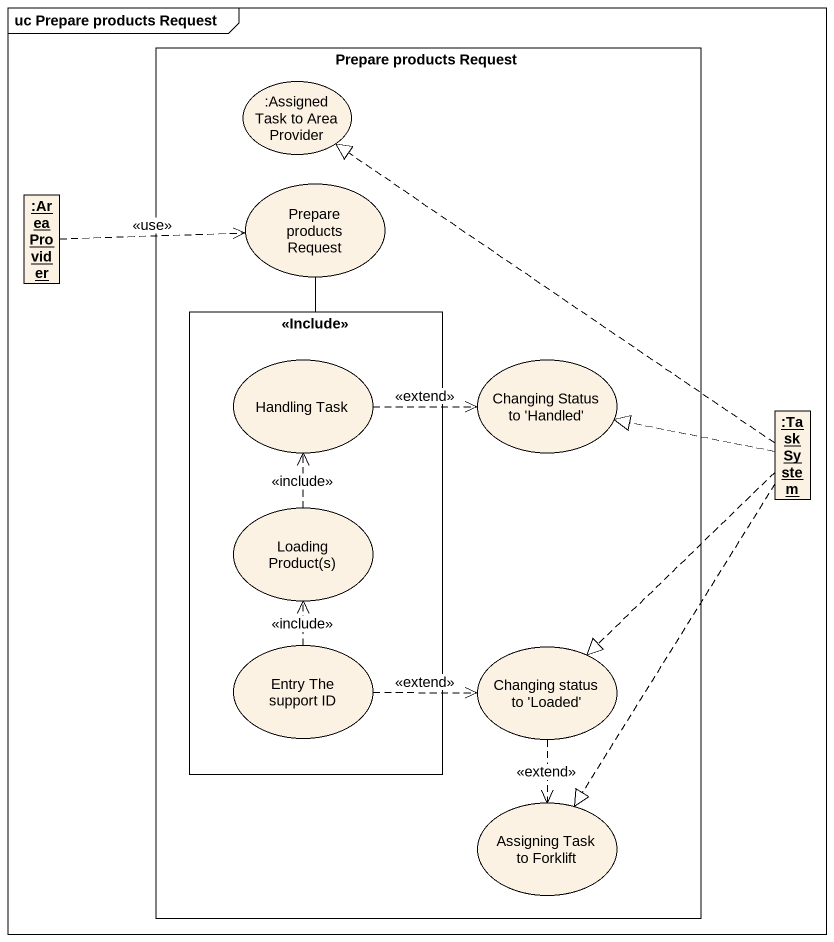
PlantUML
@startuml
mainframe uc Prepare products Request
allowmixing
hide circle
hide empty members
rectangle "Prepare products Request" as Prepare_products_Request {
  usecase ":Assigned Task to Area Provider" as Assigned_Task_to_Area
  usecase "Prepare products Request" as Prepare_products_Request_2
  rectangle "<<Include>>" as Include {
    usecase "Handling Task" as Handling_Task
    usecase "Loading Product(s)" as Loading_Product_s
    usecase "Entry The support ID" as Entry_The_support_ID
  }
  usecase "Changing Status to 'Handled'" as Changing_Status_to_Handled
  usecase "Changing status to 'Loaded'" as Changing_status_to_Loaded
  usecase "Assigning Task to Forklift" as Assigning_Task_to_Forklift
}
object ":Area Provider" as Area_Provider
object ":Task System" as Task_System
Area_Provider .right.> Prepare_products_Request_2 : <<use>>
Prepare_products_Request_2 -- Include
Handling_Task .right.> Changing_Status_to_Handled : <<extend>>
Task_System .up.|> Assigned_Task_to_Area
Task_System .left.|> Changing_Status_to_Handled
Task_System ..|> Changing_status_to_Loaded
Task_System ..|> Assigning_Task_to_Forklift
Loading_Product_s .up.> Handling_Task : <<include>>
Entry_The_support_ID .up.> Loading_Product_s : <<include>>
Entry_The_support_ID .right.> Changing_status_to_Loaded : <<extend>>
Changing_status_to_Loaded ..> Assigning_Task_to_Forklift : <<extend>>
@enduml
